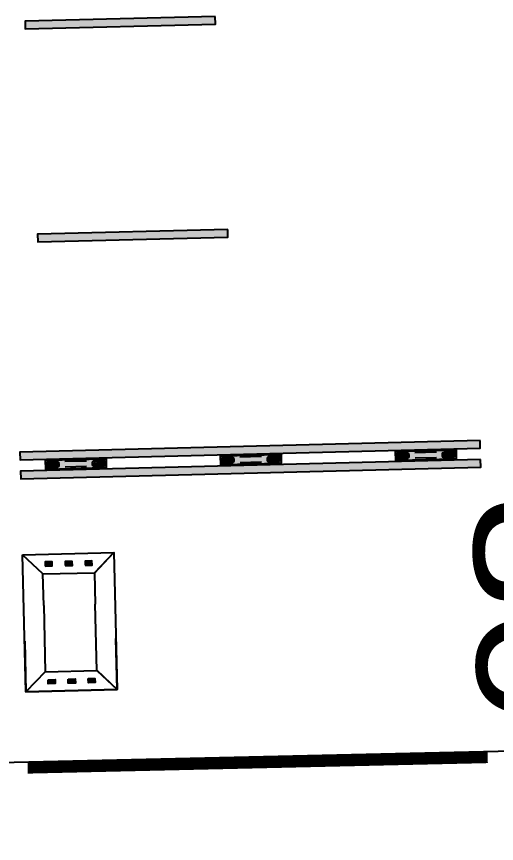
# Model space of a CAD drawing. Header units: metres. Extents: x 668617 to 675126, y 2286318 to 2293677.
# Drawn here: x 669748.42 to 669754.73, y 2287216.39 to 2287227.25 of the extents above; entities that cross this region are included whole.
import ezdxf
from ezdxf.enums import TextEntityAlignment as Align

# ---------------------------------------------------------------- set-up
doc = ezdxf.new("R2010")
doc.units = ezdxf.units.M
doc.header["$MEASUREMENT"] = 0
for name, color, linetype in [('DMTG-D-COJIN', 2, 'Continuous'), ('DMTG-D-CONFIBUS', 1, 'Continuous'), ('DMTG-PB-BANQUETAS', 251, 'Continuous'), ('DMTG-SH-LEYENDA VELOCIDAD', 252, 'Continuous'), ('DMTG-SH-LINEA DISCONTINUA', 252, 'Continuous'), ('DMTG-SH-LINEA DOBLE', 252, 'Continuous'), ('DMTG-SH-LINEA GUARNICION', 40, 'Continuous')]:
    doc.layers.add(name, color=color, linetype=linetype)
doc.styles.add('Arial', font='arial.ttf')

# ---------------------------------------------------------------- blocks, each defined once
blk = doc.blocks.new('*U178')
for points in [[(1.2, 0.2), (7.247, 0.2), (7.247, 0.3), (1.2, 0.3)], [(1.2, -0.05), (7.247, -0.05), (7.247, 0.05), (1.2, 0.05)]]:
    blk.add_hatch(color=252).paths.add_polyline_path(points)
for points in [[(1.2, 0.2), (7.247, 0.2), (7.247, 0.3), (1.2, 0.3)], [(1.2, -0.05), (7.247, -0.05), (7.247, 0.05), (1.2, 0.05)]]:
    blk.add_lwpolyline(points, close=True)
blk = doc.blocks.new('*U204')
at = {"layer": 'DMTG-SH-LEYENDA VELOCIDAD', "style": 'Arial', "width": 0.538005}
blk.add_text('MAX', height=1.6, rotation=0.104, dxfattribs=at).set_placement((-0.086, 7.915), (2.52, 7.919), align=Align.FIT)
at = {"layer": 'DMTG-SH-LEYENDA VELOCIDAD', "style": 'Arial', "width": 0.593132}
blk.add_attdef('VEL', text='', height=1.6, dxfattribs=at).set_placement((-0.006, 0), (2.5, 0), align=Align.FIT)
blk = doc.blocks.new('*U26')
at = {"ltscale": 0.1, "true_color": 0xf8d731}
h = blk.add_hatch(color=40, dxfattribs=at)
h.dxf.hatch_style = 1
h.paths.add_polyline_path([(0, -0.115), (0, -0.235), (0.163, -0.197, 0.348227), (0.171, -0.187), (0.171, -0.163, 0.348227), (0.163, -0.153)])
h.paths.add_polyline_path([(0.151, -0.171), (0.151, -0.179), (0.02, -0.21), (0.02, -0.14)], flags=16)
at = {"lineweight": 60}
h = blk.add_hatch(color=72, dxfattribs=at)
h.dxf.hatch_style = 1
h.paths.add_polyline_path([(0.02, -0.21), (0.151, -0.179), (0.151, -0.171), (0.02, -0.14)])
at = {"ltscale": 0.1, "true_color": 0xf8d731}
h = blk.add_hatch(color=40, dxfattribs=at)
h.dxf.hatch_style = 1
h.set_gradient(color1=(248, 153, 30), color2=(248, 215, 49), rotation=90, name='CYLINDER')
h.paths.add_polyline_path([(0.756, -0.235), (0.632, -0.207, -0.349253), (0.617, -0.187), (0.617, -0.163, -0.000038), (0.617, -0.163, -0.349253), (0.632, -0.143), (0.756, -0.115), (0.044, -0.115), (0.165, -0.143, -0.348227), (0.181, -0.163), (0.181, -0.187, -0.348227), (0.165, -0.207), (0.044, -0.235)])
h = blk.add_hatch(color=40, dxfattribs=at)
h.dxf.hatch_style = 1
h.paths.add_polyline_path([(0.634, -0.153, 0.349253), (0.627, -0.163), (0.627, -0.187, 0.349253), (0.634, -0.197), (0.8, -0.235), (0.8, -0.115)])
h.paths.add_polyline_path([(0.78, -0.14), (0.647, -0.171), (0.647, -0.179), (0.78, -0.21)], flags=16)
at = {"lineweight": 60}
h = blk.add_hatch(color=22, dxfattribs=at)
h.dxf.hatch_style = 1
h.paths.add_polyline_path([(0.647, -0.179), (0.78, -0.21), (0.78, -0.14), (0.647, -0.171)])
at = {"color": 40, "true_color": 0xf8d731}
for points in [[(0, -0.115), (0, -0.235), (0.163, -0.197, 0.348227), (0.171, -0.187), (0.171, -0.163, 0.348227), (0.163, -0.153)], [(0.617, -0.163), (0.617, -0.187, 0.349253), (0.632, -0.207), (0.756, -0.235), (0.044, -0.235), (0.165, -0.207, 0.348227), (0.181, -0.187), (0.181, -0.163, 0.348227), (0.165, -0.143), (0.044, -0.115), (0.756, -0.115), (0.632, -0.143, 0.349253), (0.617, -0.163, 0.000038)], [(0.8, -0.235), (0.634, -0.197, -0.349253), (0.627, -0.187), (0.627, -0.163, -0.349253), (0.634, -0.153), (0.8, -0.115)]]:
    blk.add_lwpolyline(points, format="xyb", close=True, dxfattribs=at)
for points in [[(0.044, -0.115), (0, -0.115)], [(0.756, -0.115), (0.8, -0.115)], [(0, -0.235), (0.044, -0.235)], [(0.756, -0.235), (0.8, -0.235)]]:
    blk.add_lwpolyline(points, dxfattribs=at)
for points in [[(0.02, -0.14), (0.02, -0.21), (0.151, -0.179), (0.151, -0.171)], [(0.78, -0.21), (0.647, -0.179), (0.647, -0.171), (0.78, -0.14)]]:
    blk.add_lwpolyline(points, close=True, dxfattribs=at)
at = {"color": 1, "ltscale": 0.1}
for points in [[(0.541, -0.139), (0.259, -0.139)], [(0.541, -0.211), (0.259, -0.211)]]:
    blk.add_lwpolyline(points, dxfattribs=at)
blk = doc.blocks.new('*U68')
at = {"layer": 'DMTG-D-CONFIBUS', "rotation": 0.06683931164646181}
blk.add_blockref('*U26', (0, 0.175), dxfattribs=at)
blk = doc.blocks.new('*U226')
at = {"ltscale": 0.1, "true_color": 0xf8d731}
h = blk.add_hatch(color=40, dxfattribs=at)
h.dxf.hatch_style = 1
h.paths.add_polyline_path([(0.294, 0.357), (0.388, 0.356), (0.388, 0.41), (0.294, 0.411)])
h = blk.add_hatch(color=40, dxfattribs=at)
h.dxf.hatch_style = 1
h.paths.add_polyline_path([(0.558, 0.356), (0.651, 0.355), (0.652, 0.409), (0.558, 0.41)])
h = blk.add_hatch(color=40, dxfattribs=at)
h.dxf.hatch_style = 1
h.paths.add_polyline_path([(0.821, 0.355), (0.915, 0.354), (0.915, 0.408), (0.822, 0.409)])
h = blk.add_hatch(color=40, dxfattribs=at)
h.dxf.hatch_style = 1
h.paths.add_polyline_path([(0.294, -1.137), (0.388, -1.136), (0.388, -1.19), (0.294, -1.191)])
h = blk.add_hatch(color=40, dxfattribs=at)
h.dxf.hatch_style = 1
h.paths.add_polyline_path([(0.558, -1.136), (0.651, -1.135), (0.652, -1.189), (0.558, -1.19)])
h = blk.add_hatch(color=40, dxfattribs=at)
h.dxf.hatch_style = 1
h.paths.add_polyline_path([(0.821, -1.135), (0.915, -1.134), (0.915, -1.188), (0.822, -1.189)])
at = {"linetype": 'Continuous'}
for p, q in [((0.259, 0.254), (0, 0.51)), ((0.939, 0.251), (1.2, 0.51)), ((0.259, -1.034), (0, -1.29)), ((0.939, -1.031), (1.2, -1.29))]:
    blk.add_line(p, q, dxfattribs=at)
at = {"ltscale": 0.1}
blk.add_lwpolyline([(0, 0.51), (1.2, 0.51), (1.2, -1.29), (0, -1.29)], close=True, dxfattribs=at)
at = {"linetype": 'Continuous'}
for points in [[(0.259, 0.254), (0, 0.51)], [(0.939, 0.249), (1.2, 0.51)], [(0.263, -0.159), (0.259, 0.254), (0.939, 0.251), (0.937, -0.162)], [(0.263, -0.159), (0.259, -1.034), (0.939, -1.031), (0.937, -0.162)], [(0, -0.622), (0, -1.29), (1.2, -1.29), (1.2, -0.62)], [(0.259, -1.034), (0, -1.29)], [(0.939, -1.029), (1.2, -1.29)]]:
    blk.add_lwpolyline(points, dxfattribs=at)
at = {"color": 40, "ltscale": 0.1, "true_color": 0xf8d731}
for points in [[(0.294, 0.357), (0.388, 0.356), (0.388, 0.41), (0.294, 0.411)], [(0.558, 0.356), (0.651, 0.355), (0.652, 0.409), (0.558, 0.41)], [(0.821, 0.355), (0.91, 0.354), (0.91, 0.408), (0.822, 0.409)], [(0.294, -1.137), (0.388, -1.136), (0.388, -1.19), (0.294, -1.191)], [(0.558, -1.136), (0.651, -1.135), (0.652, -1.189), (0.558, -1.19)], [(0.821, -1.135), (0.91, -1.134), (0.91, -1.188), (0.822, -1.189)]]:
    blk.add_lwpolyline(points, close=True, dxfattribs=at)

msp = doc.modelspace()

# ---------------------------------------------------------------- hatches: boundary and pattern name
at = {"layer": 'DMTG-SH-LINEA DISCONTINUA'}
for points in [[(669751.03344, 2287227.25035), (669748.5342, 2287227.18887), (669748.53666, 2287227.0889), (669751.0359, 2287227.15038)], [(669751.19756, 2287224.45362), (669748.69832, 2287224.39214), (669748.70078, 2287224.29217), (669751.20002, 2287224.35365)]]:
    msp.add_hatch(color=256, dxfattribs=at).paths.add_polyline_path(points)

# ---------------------------------------------------------------- linework, layer by layer
at = {"layer": 'DMTG-PB-BANQUETAS'}
msp.add_lwpolyline([(669809.52345, 2287214.95376, 0.42810103), (669805.42643, 2287218.8236), (669766.88801, 2287217.87515), (669728.34781, 2287216.99668, 0.41027826), (669724.45169, 2287212.87925), (669725.06825, 2287181.27237), (669726.08166, 2287129.0838, 0.41644838), (669730.17702, 2287125.15036), (669809.01536, 2287127.04099), (669809.49433, 2287127.30546), (669809.93076, 2287127.63325), (669810.3196, 2287128.01639), (669810.65181, 2287128.44995), (669810.92231, 2287128.92396), (669809.52345, 2287214.95376)], format="xyb", dxfattribs=at)
at = {"layer": 'DMTG-SH-LINEA DISCONTINUA'}
for points in [[(669751.03344, 2287227.25035), (669748.5342, 2287227.18887), (669748.53666, 2287227.0889), (669751.0359, 2287227.15038)], [(669751.19756, 2287224.45362), (669748.69832, 2287224.39214), (669748.70078, 2287224.29217), (669751.20002, 2287224.35365)]]:
    msp.add_lwpolyline(points, close=True, dxfattribs=at)
at = {"layer": 'DMTG-SH-LINEA GUARNICION', "const_width": 0.15}
msp.add_lwpolyline([(669748.56748, 2287217.38254), (669754.61262, 2287217.52033)], dxfattribs=at)

# ---------------------------------------------------------------- block references
at = {"layer": 'DMTG-D-COJIN', "rotation": 1.458714730229303}
msp.add_blockref('*U226', (669748.51294, 2287219.66928), dxfattribs=at)
at = {"layer": 'DMTG-D-CONFIBUS', "color": 0, "linetype": 'ByBlock', "lineweight": -2, "transparency": 16777216, "rotation": 1.391875418582943}
for p in [(669753.39751, 2287221.47885), (669748.79899, 2287221.36209), (669751.09825, 2287221.42047)]:
    msp.add_blockref('*U68', p, dxfattribs=at)
at = {"layer": 'DMTG-SH-LEYENDA VELOCIDAD'}
ref = msp.add_blockref('*U204', (669754.39457, 2287220.93849), dxfattribs=dict(at, rotation=271.4261726127825))
ref.add_attrib('VEL', '30', dxfattribs={"height": 1.6, "rotation": 271.426173, "style": 'Arial', "width": 1.206651}).set_placement((669754.41359, 2287220.95087), (669754.48826, 2287217.9518), align=Align.FIT)
at = {"layer": 'DMTG-SH-LINEA DOBLE', "rotation": 181.4544006827062}
msp.add_blockref('*U178', (669755.71295, 2287221.66273), dxfattribs=at)

doc.saveas('drawing.dxf')
